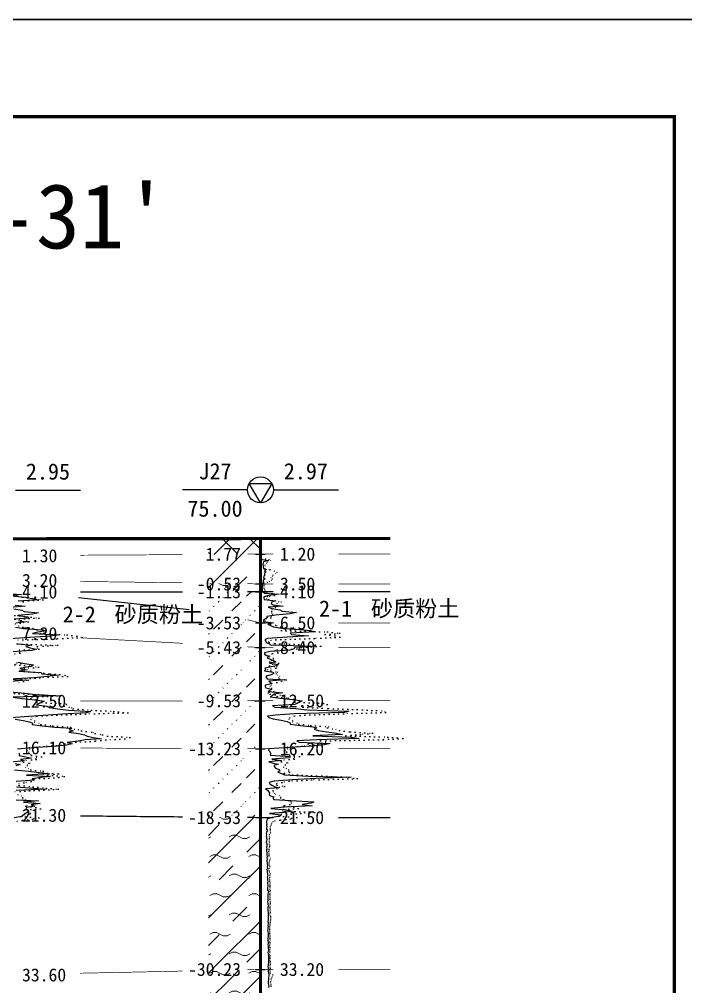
# Model space of a CAD drawing. Extents: x -37 to 3540, y -1485 to 297.
# Drawn here: x 1635 to 1737.6, y -1337.1 to -1188 of the extents above; entities that cross this region are included whole.
import ezdxf
from ezdxf.enums import TextEntityAlignment as Align

# ---------------------------------------------------------------- set-up
doc = ezdxf.new("R2010")
doc.units = 0
doc.linetypes.add('DOT', pattern=[6.35, 0, -6.35])
doc.layers.get('0').update_dxf_attribs({"linetype": 'CONTINUOUS'})
for name, color, linetype in [('CURVE', 200, 'CONTINUOUS'), ('FRAME', 7, 'CONTINUOUS'), ('HOLE', 41, 'CONTINUOUS'), ('STRATUM', 241, 'CONTINUOUS')]:
    doc.layers.add(name, color=color, linetype=linetype)
doc.layers.add('HATCH', color=7, linetype='CONTINUOUS', lineweight=13)
doc.styles.add('ST', font='')
doc.styles.get('ST').set_extended_font_data('SimSun')
pattern_1 = [(45, (1335.897, -1485), (-4.24264, 4.24264), [10, 0]), (45, (1336.958, -1488.182), (-2.12132, 6.36396), [3, -3]), (26.565, (1336.971, -1485.2536), (5.999823, 5.999812), [0.567, -12.849]), (0, (1336.404, -1485.2536), (0, 6), [0.567, -5.433]), (26.565, (1334.3157, -1485), (5.999823, 5.999812), [0.567, -12.849]), (0, (1334.823, -1484.7464), (0, 6), [0.567, -5.433]), (153.435, (1336.404, -1485.2536), (-5.999818, -5e-06), [1.134, -12.2826]), (26.565, (1339.971, -1482.2536), (5.999823, 5.999812), [0.567, -12.849]), (0, (1339.404, -1482.2536), (0, 6), [0.567, -5.433]), (26.565, (1337.3157, -1482), (5.999823, 5.999812), [0.567, -12.849]), (0, (1337.823, -1481.7464), (0, 6), [0.567, -5.433]), (153.435, (1339.404, -1482.2536), (-5.999818, -5e-06), [1.134, -12.2826])]
pattern_2 = [(45, (1335.897, -1485), (-7e-07, 6.99998), [1.97196, -7.92754]), (45, (1338.71, -1482.171), (-7e-07, 6.99998), [1.99367, -7.90583]), (45, (1340.9645, -1479.918), (-7e-07, 6.99998), [1.81361, -8.08588]), (26.56505, (1335.897, -1481.5), (7, 7), [0.0965, -15.55598]), (36.8699, (1336.597, -1480.8), (7, 7), [0.19775, -34.80225]), (315, (1339.397, -1478.024), (6.99998, 1e-06), [0.03305, -9.86644]), (26.56505, (1339.397, -1485), (7, 7), [0.14475, -15.50773]), (26.56505, (1340.097, -1484.3), (7, 7), [0.10528, -15.5472]), (90, (1340.447, -1483.95), (-7, -5e-07), [0.02877, -6.97123]), (26.56505, (1340.797, -1483.6), (7, 7), [0.09101, -31.21394]), (36.8699, (1341.497, -1482.9), (7, 7), [0.11069, -34.88931]), (45, (1342.197, -1482.2), (-2e-07, 6.99998), [0.10911, -9.79038]), (315, (1342.811, -1481.452), (6.99998, 1e-06), [0.03305, -9.86644]), (36.8699, (1337.297, -1480.1), (7, 7), [0.10224, -34.89776]), (53.1301, (1337.997, -1479.4), (14, 21), [0.13438, -34.86562]), (53.1301, (1338.697, -1478.7), (14, 21), [0.12625, -34.87375])]

# ---------------------------------------------------------------- blocks, each defined once
blk = doc.blocks.new('图头_剖面图A3')
at = {"style": 'ST'}
for s, height, p in [('工 程 地 质 剖 面 图', 10, (-15.09, 10.79)), ('比例尺：水平：1∶            垂直：1∶', 4.6, (-11.5, -5.76))]:
    blk.add_text(s, height=height, dxfattribs=at).set_placement(p, align=Align.MIDDLE_CENTER)
for tag, height, p in [('01_剖面号', 10, (64.41, 11.39)), ('03＿纵向比例', 4.6, (50.43, -5.28)), ('02_横向比例', 4.6, (-18.82, -5.99))]:
    blk.add_attdef(tag, text='', height=height, dxfattribs=at).set_placement(p, align=Align.MIDDLE_LEFT)
blk = doc.blocks.new('H_cpt_hole')
for p, q in [((-1.73, 1), (1.73, 1)), ((0, -2), (-1.73, 1)), ((1.73, 1), (0, -2))]:
    blk.add_line(p, q)
blk.add_circle((0, 0), 2)

msp = doc.modelspace()

# ---------------------------------------------------------------- hatches: boundary and pattern name
at = {"layer": 'HATCH'}
h = msp.add_hatch(dxfattribs=at)
h.set_pattern_fill('STT', color=50, style=0)
h.set_pattern_definition([(45, (1335.897, -1485), (-2.12132, 2.12132), [10, 0]), (135, (1335.897, -1485), (-2.12132, -2.12132), [10, 0])])
h.paths.add_polyline_path([(1672.12, -1268.01), (1664.12, -1268.02), (1664.12, -1270.46), (1672.12, -1270.41)])
h.paths.add_polyline_path([(1662.91, -1271.9), (1669.6, -1271.9), (1669.6, -1268.98), (1662.91, -1268.98)], flags=9)
h = msp.add_hatch(dxfattribs=at)
h.set_pattern_fill('FZNT', color=32, style=0)
h.set_pattern_definition([(45, (1335.897, -1485), (-4.24264, 4.24264), [10, 0]), (45, (1336.958, -1488.182), (-2.12132, 6.36396), [3, -3])])
h.paths.add_polyline_path([(1672.12, -1270.41), (1664.12, -1270.46), (1664.12, -1274.9), (1672.12, -1275.01)])
h.paths.add_polyline_path([(1661.48, -1276.5), (1669.61, -1276.5), (1669.61, -1273.57), (1661.48, -1273.57)], flags=9)
h.paths.add_polyline_path([(1662.91, -1271.9), (1669.6, -1271.9), (1669.6, -1268.98), (1662.91, -1268.98)], flags=9)
h = msp.add_hatch(dxfattribs=at)
h.set_pattern_fill('YNFNT', color=251, style=0)
h.set_pattern_definition(pattern_1)
h.paths.add_polyline_path([(1672.12, -1275.01), (1664.12, -1274.9), (1664.12, -1276.22), (1672.12, -1276.21)])
h.paths.add_polyline_path([(1661.48, -1277.7), (1669.61, -1277.7), (1669.61, -1274.77), (1661.48, -1274.77)], flags=9)
h.paths.add_polyline_path([(1661.48, -1276.5), (1669.61, -1276.5), (1669.61, -1273.57), (1661.48, -1273.57)], flags=9)
h = msp.add_hatch(dxfattribs=at)
h.set_pattern_fill('SZFT', color=52, style=0)
h.set_pattern_definition(pattern_2)
h.paths.add_polyline_path([(1672.12, -1276.21), (1664.12, -1276.22), (1664.12, -1279.09), (1672.12, -1281.01)])
h.paths.add_polyline_path([(1664.56, -1279.53), (1671.13, -1279.53), (1671.13, -1275.88), (1664.56, -1275.88)], flags=9)
h.paths.add_polyline_path([(1661.48, -1282.5), (1669.61, -1282.5), (1669.61, -1279.57), (1661.48, -1279.57)], flags=9)
h.paths.add_polyline_path([(1661.48, -1277.7), (1669.61, -1277.7), (1669.61, -1274.77), (1661.48, -1274.77)], flags=9)
h = msp.add_hatch(dxfattribs=at)
h.set_pattern_fill('SZFT', color=52, style=0)
h.set_pattern_definition(pattern_2)
h.paths.add_polyline_path([(1672.12, -1281.01), (1664.12, -1279.09), (1664.12, -1284.38), (1672.12, -1284.81)])
h.paths.add_polyline_path([(1661.48, -1286.3), (1669.61, -1286.3), (1669.61, -1283.37), (1661.48, -1283.37)], flags=9)
h.paths.add_polyline_path([(1661.48, -1282.5), (1669.61, -1282.5), (1669.61, -1279.57), (1661.48, -1279.57)], flags=9)
h = msp.add_hatch(dxfattribs=at)
h.set_pattern_fill('SZFT', color=52, style=0)
h.set_pattern_definition(pattern_2)
h.paths.add_polyline_path([(1672.12, -1284.81), (1664.12, -1284.38), (1664.12, -1293.02), (1672.12, -1293.01)])
h.paths.add_polyline_path([(1661.48, -1294.5), (1669.61, -1294.5), (1669.61, -1291.57), (1661.48, -1291.57)], flags=9)
h.paths.add_polyline_path([(1661.48, -1286.3), (1669.61, -1286.3), (1669.61, -1283.37), (1661.48, -1283.37)], flags=9)
h = msp.add_hatch(dxfattribs=at)
h.set_pattern_fill('SZFT', color=52, style=0)
h.set_pattern_definition(pattern_2)
h.paths.add_polyline_path([(1672.12, -1293.01), (1664.12, -1293.02), (1664.12, -1300.38), (1672.12, -1300.41)])
h.paths.add_polyline_path([(1660.05, -1301.9), (1669.61, -1301.9), (1669.61, -1298.97), (1660.05, -1298.97)], flags=9)
h.paths.add_polyline_path([(1661.48, -1294.5), (1669.61, -1294.5), (1669.61, -1291.57), (1661.48, -1291.57)], flags=9)
h = msp.add_hatch(dxfattribs=at)
h.set_pattern_fill('SZFT', color=52, style=0)
h.set_pattern_definition(pattern_2)
h.paths.add_polyline_path([(1672.12, -1300.41), (1664.12, -1300.38), (1664.12, -1310.94), (1672.12, -1311.01)])
h.paths.add_polyline_path([(1660.05, -1312.5), (1669.61, -1312.5), (1669.61, -1309.57), (1660.05, -1309.57)], flags=9)
h.paths.add_polyline_path([(1660.05, -1301.9), (1669.61, -1301.9), (1669.61, -1298.97), (1660.05, -1298.97)], flags=9)
h = msp.add_hatch(dxfattribs=at)
h.set_pattern_fill('YNFNT', color=251, style=0)
h.set_pattern_definition(pattern_1)
h.paths.add_polyline_path([(1672.12, -1311.01), (1664.12, -1310.94), (1664.12, -1334.58), (1672.12, -1334.41)])
h.paths.add_polyline_path([(1660.05, -1335.9), (1669.61, -1335.9), (1669.61, -1332.97), (1660.05, -1332.97)], flags=9)
h.paths.add_polyline_path([(1660.05, -1312.5), (1669.61, -1312.5), (1669.61, -1309.57), (1660.05, -1309.57)], flags=9)
h = msp.add_hatch(dxfattribs=at)
h.set_pattern_fill('YNNT', color=251, style=0)
h.set_pattern_definition([(45, (1335.897, -1485), (-2.12132, 2.12132), [10, 0]), (26.565, (1336.971, -1485.2536), (5.999823, 5.999812), [0.567, -12.849]), (0, (1336.404, -1485.2536), (0, 6), [0.567, -5.433]), (26.565, (1334.3157, -1485), (5.999823, 5.999812), [0.567, -12.849]), (0, (1334.823, -1484.7464), (0, 6), [0.567, -5.433]), (153.435, (1336.404, -1485.2536), (-5.999818, -5e-06), [1.134, -12.2826]), (26.565, (1339.971, -1482.2536), (5.999823, 5.999812), [0.567, -12.849]), (0, (1339.404, -1482.2536), (0, 6), [0.567, -5.433]), (26.565, (1337.3157, -1482), (5.999823, 5.999812), [0.567, -12.849]), (0, (1337.823, -1481.7464), (0, 6), [0.567, -5.433]), (153.435, (1339.404, -1482.2536), (-5.999818, -5e-06), [1.134, -12.2826])])
h.paths.add_polyline_path([(1672.12, -1334.41), (1664.12, -1334.58), (1664.12, -1345.22), (1672.12, -1345.41)])
h.paths.add_polyline_path([(1660.05, -1346.9), (1669.61, -1346.9), (1669.61, -1343.97), (1660.05, -1343.97)], flags=9)
h.paths.add_polyline_path([(1660.05, -1335.9), (1669.61, -1335.9), (1669.61, -1332.97), (1660.05, -1332.97)], flags=9)

# ---------------------------------------------------------------- linework, layer by layer
at = {"layer": 'CURVE', "color": 30, "linetype": 'Continuous'}
for points in [[(1672.12, -1268.41), (1672.12, -1268.61), (1672.12, -1268.81), (1672.12, -1269.01), (1672.12, -1269.21), (1672.12, -1269.41), (1672.13, -1269.61), (1672.12, -1269.81), (1672.12, -1270.01), (1672.13, -1270.21), (1672.12, -1270.41), (1672.13, -1270.61), (1672.12, -1270.81), (1672.12, -1271.01), (1672.12, -1271.21), (1673.43, -1271.41), (1672.59, -1271.61), (1672.52, -1271.81), (1672.51, -1272.01), (1672.52, -1272.21), (1672.53, -1272.41), (1672.61, -1272.61), (1673.05, -1272.81), (1672.72, -1273.01), (1673.02, -1273.21), (1672.68, -1273.41), (1672.77, -1273.61), (1672.65, -1273.81), (1672.58, -1274.01), (1672.83, -1274.21), (1672.52, -1274.41), (1672.52, -1274.61), (1672.64, -1274.81), (1672.36, -1275.01), (1672.39, -1275.21), (1672.36, -1275.41), (1672.37, -1275.61), (1672.37, -1275.81), (1672.4, -1276.01), (1672.47, -1276.21), (1672.8, -1276.41), (1675.02, -1276.61), (1673.4, -1276.81), (1672.64, -1277.01), (1672.62, -1277.21), (1672.67, -1277.41), (1674.51, -1277.61), (1673.8, -1277.81), (1673.79, -1278.01), (1674.07, -1278.21), (1675.61, -1278.41), (1673.32, -1278.61), (1673.88, -1278.81), (1675.08, -1279.01), (1675.45, -1279.21), (1677.66, -1279.41), (1676.72, -1279.61), (1674.42, -1279.81), (1673.09, -1280.01), (1673.16, -1280.21), (1672.91, -1280.41), (1672.58, -1280.61), (1672.61, -1280.81), (1674.15, -1281.01), (1673.28, -1281.21), (1673.65, -1281.41), (1674.14, -1281.61), (1675.36, -1281.81), (1678.28, -1282.01), (1679.79, -1282.21), (1680.56, -1282.41), (1676.72, -1282.61), (1676.91, -1282.81), (1679.54, -1283.01), (1676.28, -1283.21), (1673.23, -1283.41), (1672.78, -1283.61), (1672.93, -1283.81), (1673.02, -1284.01), (1673.43, -1284.21), (1673.64, -1284.41), (1680.71, -1284.61), (1677.37, -1284.81), (1677.29, -1285.01), (1676.66, -1285.21), (1673.61, -1285.41), (1672.75, -1285.61), (1672.72, -1285.81), (1672.98, -1286.01), (1673.35, -1286.21), (1673.13, -1286.41), (1673.6, -1286.61), (1674.09, -1286.81), (1674.47, -1287.01), (1673.5, -1287.21), (1674.91, -1287.41), (1674.61, -1287.61), (1673.8, -1287.81), (1672.8, -1288.01), (1672.92, -1288.21), (1672.73, -1288.41), (1674.03, -1288.61), (1674.17, -1288.81), (1673.76, -1289.01), (1673.01, -1289.21), (1672.98, -1289.41), (1673.16, -1289.61), (1675.79, -1289.81), (1673.39, -1290.01), (1673.74, -1290.21), (1673.82, -1290.41), (1672.85, -1290.61), (1672.86, -1290.81), (1672.96, -1291.01), (1673.85, -1291.21), (1673.58, -1291.41), (1673.29, -1291.61), (1675.55, -1291.81), (1674.24, -1292.01), (1674, -1292.21), (1673.64, -1292.41), (1675.17, -1292.61), (1677.12, -1292.81), (1678.53, -1293.01), (1678.1, -1293.21), (1677.79, -1293.41), (1677.37, -1293.61), (1673.96, -1293.81), (1674.34, -1294.01), (1677.57, -1294.21), (1679.27, -1294.41), (1685.75, -1294.61), (1685.04, -1294.81), (1677.3, -1295.01), (1674.44, -1295.21), (1673.19, -1295.41), (1673.43, -1295.61), (1674.07, -1295.81), (1675.32, -1296.01), (1676.25, -1296.21), (1676.72, -1296.41), (1676.69, -1296.61), (1678.22, -1296.81), (1680.2, -1297.01), (1680.81, -1297.21), (1680.37, -1297.41), (1681, -1297.61), (1682.36, -1297.81), (1683.83, -1298.01), (1684.77, -1298.21), (1680.17, -1298.41), (1686.13, -1298.61), (1687.35, -1298.81), (1680.83, -1299.01), (1677.75, -1299.21), (1678.1, -1299.41), (1682.85, -1299.61), (1681.97, -1299.81), (1679.96, -1300.01), (1676.62, -1300.21), (1673.41, -1300.41), (1673.34, -1300.61), (1673.54, -1300.81), (1673.62, -1301.01), (1673.73, -1301.21), (1673.63, -1301.41), (1676.72, -1301.61), (1676.58, -1301.81), (1673.89, -1302.01), (1675.43, -1302.21), (1673.39, -1302.41), (1674.09, -1302.61), (1674.83, -1302.81), (1674.17, -1303.01), (1674.29, -1303.21), (1674.43, -1303.41), (1674.98, -1303.61), (1675.12, -1303.81), (1674.82, -1304.01), (1675.37, -1304.21), (1675.82, -1304.41), (1679.51, -1304.61), (1686.08, -1304.81), (1680.71, -1305.01), (1676.99, -1305.21), (1674.23, -1305.41), (1673.46, -1305.61), (1673.54, -1305.81), (1673.87, -1306.01), (1674.29, -1306.21), (1674.9, -1306.41), (1672.9, -1306.61), (1673.22, -1306.81), (1673.34, -1307.01), (1673.5, -1307.21), (1673.47, -1307.41), (1673.51, -1307.61), (1674.16, -1307.81), (1674.05, -1308.01), (1674.2, -1308.21), (1677.68, -1308.41), (1680.33, -1308.61), (1679.93, -1308.81), (1678.53, -1309.01), (1680.09, -1309.21), (1675.82, -1309.41), (1673.72, -1309.61), (1676.11, -1309.81), (1677.01, -1310.01), (1675.82, -1310.21), (1673.52, -1310.41), (1675.31, -1310.61), (1675.1, -1310.81), (1673.93, -1311.01), (1673.22, -1311.21), (1673.12, -1311.41), (1673.07, -1311.61), (1673.07, -1311.81), (1673.1, -1312.01), (1673.05, -1312.21), (1673.11, -1312.41), (1673.04, -1312.61), (1673.04, -1312.81), (1673.18, -1313.01), (1673.04, -1313.21), (1672.99, -1313.41), (1673.04, -1313.61), (1672.99, -1313.81), (1673.04, -1314.01), (1673.03, -1314.21), (1673.08, -1314.41), (1673.07, -1314.61), (1673.01, -1314.81), (1673.12, -1315.01), (1673.08, -1315.21), (1673.08, -1315.41), (1673.07, -1315.61), (1673.1, -1315.81), (1673.05, -1316.01), (1673.06, -1316.21), (1673.09, -1316.41), (1673.09, -1316.61), (1673.1, -1316.81), (1673.14, -1317.01), (1673.09, -1317.21), (1673.13, -1317.41), (1673.08, -1317.61), (1673.09, -1317.81), (1673.14, -1318.01), (1673.13, -1318.21), (1673.18, -1318.41), (1673.14, -1318.61), (1673.19, -1318.81), (1673.08, -1319.01), (1673.13, -1319.21), (1673.17, -1319.41), (1673.18, -1319.61), (1673.21, -1319.81), (1673.24, -1320.01), (1673.17, -1320.21), (1673.21, -1320.41), (1673.19, -1320.61), (1673.25, -1320.81), (1673.23, -1321.01), (1673.22, -1321.21), (1673.25, -1321.41), (1673.25, -1321.61), (1673.22, -1321.81), (1673.2, -1322.01), (1673.23, -1322.21), (1673.38, -1322.41), (1673.29, -1322.61), (1673.26, -1322.81), (1673.26, -1323.01), (1673.26, -1323.21), (1673.24, -1323.41), (1673.28, -1323.61), (1673.26, -1323.81), (1673.23, -1324.01), (1673.28, -1324.21), (1673.28, -1324.41), (1673.34, -1324.61), (1673.26, -1324.81), (1673.27, -1325.01), (1673.26, -1325.21), (1673.24, -1325.41), (1673.32, -1325.61), (1673.32, -1325.81), (1673.3, -1326.01), (1673.31, -1326.21), (1673.32, -1326.41), (1673.29, -1326.61), (1673.29, -1326.81), (1673.26, -1327.01), (1673.32, -1327.21), (1673.31, -1327.41), (1673.26, -1327.61), (1673.33, -1327.81), (1673.24, -1328.01), (1673.26, -1328.21), (1673.23, -1328.41), (1673.26, -1328.61), (1673.32, -1328.81), (1673.32, -1329.01), (1673.33, -1329.21), (1673.29, -1329.41), (1673.28, -1329.61), (1673.28, -1329.81), (1673.27, -1330.01), (1673.32, -1330.21), (1673.29, -1330.41), (1673.27, -1330.61), (1673.29, -1330.81), (1673.29, -1331.01), (1673.32, -1331.21), (1673.35, -1331.41), (1673.3, -1331.61), (1673.26, -1331.81), (1673.35, -1332.01), (1673.3, -1332.21), (1673.35, -1332.41), (1673.35, -1332.61), (1673.38, -1332.81), (1673.36, -1333.01), (1673.35, -1333.21), (1673.38, -1333.41), (1673.32, -1333.61), (1673.32, -1333.81), (1673.28, -1334.01), (1673.33, -1334.21), (1673.31, -1334.41), (1673.33, -1334.61), (1673.32, -1334.81), (1673.35, -1335.01), (1673.41, -1335.21), (1673.39, -1335.41), (1673.35, -1335.61), (1673.37, -1335.81), (1673.35, -1336.01), (1673.33, -1336.21), (1673.31, -1336.41), (1673.32, -1336.61), (1673.35, -1336.81), (1673.39, -1337.01), (1673.38, -1337.21)], [(1633.06, -1276.46), (1635.28, -1276.66), (1633.66, -1276.86), (1635.9, -1277.06), (1636.88, -1277.26), (1637.93, -1277.46), (1634.77, -1277.66)], [(1634.33, -1278.26), (1635.87, -1278.46), (1633.58, -1278.66)], [(1634.14, -1278.86), (1635.34, -1279.06), (1635.71, -1279.26), (1637.92, -1279.46), (1636.98, -1279.66), (1634.68, -1279.86), (1636.35, -1280.06), (1636.42, -1280.26), (1634.17, -1280.46)], [(1634.4, -1281.66), (1635.62, -1281.86), (1638.54, -1282.06), (1639.05, -1282.26), (1637.82, -1282.46), (1636.98, -1282.66), (1641.17, -1282.86), (1639.8, -1283.06), (1636.54, -1283.26), (1633.49, -1283.46)], [(1634.84, -1280.66), (1635.87, -1280.86), (1634.41, -1281.06)], [(1634.69, -1284.26), (1636.9, -1284.46), (1635.97, -1284.66), (1636.63, -1284.86), (1637.55, -1285.06), (1636.92, -1285.26), (1633.87, -1285.46)], [(1634.73, -1287.06), (1635.76, -1287.26), (1637.17, -1287.46), (1636.87, -1287.66), (1636.06, -1287.86), (1635.06, -1288.06), (1636.18, -1288.26), (1634.99, -1288.46), (1638.29, -1288.66), (1638.43, -1288.86), (1641.02, -1289.06), (1639.27, -1289.26), (1637.24, -1289.46), (1633.42, -1289.66), (1636.05, -1289.86), (1633.65, -1290.06)], [(1633.55, -1291.66), (1635.81, -1291.86), (1637.5, -1292.06), (1641.26, -1292.26), (1633.9, -1292.46), (1635.43, -1292.66), (1637.38, -1292.86), (1638.79, -1293.06), (1638.36, -1293.26), (1638.05, -1293.46), (1637.63, -1293.66), (1639.22, -1293.86), (1639.6, -1294.06), (1640.83, -1294.26), (1642.53, -1294.46), (1646.01, -1294.66), (1645.3, -1294.86), (1641.56, -1295.06), (1638.7, -1295.26), (1636.45, -1295.46), (1633.69, -1295.66)], [(1634.33, -1295.86), (1635.58, -1296.06), (1636.51, -1296.26), (1636.98, -1296.46), (1636.95, -1296.66), (1638.48, -1296.86), (1640.46, -1297.06), (1643.07, -1297.26), (1642.63, -1297.46), (1643.26, -1297.66), (1642.62, -1297.86), (1644.09, -1298.06), (1645.03, -1298.26), (1645.43, -1298.46), (1646.39, -1298.66), (1647.61, -1298.86), (1645.09, -1299.06), (1644.01, -1299.26), (1642.36, -1299.46), (1643.11, -1299.66), (1642.23, -1299.86), (1640.22, -1300.06), (1636.88, -1300.26), (1634.67, -1300.46)], [(1634.88, -1301.06), (1634.99, -1301.26), (1634.89, -1301.46), (1635.98, -1301.66), (1636.84, -1301.86), (1635.15, -1302.06), (1635.69, -1302.26), (1633.65, -1302.46)], [(1634.35, -1302.66), (1635.09, -1302.86), (1634.43, -1303.06)], [(1634.24, -1303.66), (1636.38, -1303.86), (1638.08, -1304.06), (1639.63, -1304.26), (1636.08, -1304.46), (1639.77, -1304.66), (1638.34, -1304.86), (1636.97, -1305.06), (1637.25, -1305.26), (1634.49, -1305.46)], [(1634.55, -1306.26), (1637.16, -1306.46), (1639.16, -1306.66), (1634.48, -1306.86)], [(1634.46, -1308.26), (1637.94, -1308.46), (1635.59, -1308.66), (1638.19, -1308.86), (1636.79, -1309.06), (1637.35, -1309.26), (1636.08, -1309.46), (1635.98, -1309.66), (1636.37, -1309.86), (1636.27, -1310.06), (1636.08, -1310.26), (1635.78, -1310.46), (1635.57, -1310.66), (1635.36, -1310.86), (1634.19, -1311.06)]]:
    msp.add_lwpolyline(points, dxfattribs=at)
at = {"layer": 'CURVE', "color": 100, "linetype": 'DOT', "ltscale": 0.1}
for points in [[(1672.13, -1268.41), (1672.12, -1268.61), (1672.12, -1268.81), (1672.12, -1269.01), (1672.13, -1269.21), (1672.13, -1269.41), (1672.12, -1269.61), (1672.12, -1269.81), (1672.12, -1270.01), (1672.12, -1270.21), (1672.12, -1270.41), (1672.13, -1270.61), (1672.12, -1270.81), (1672.12, -1271.01), (1673.37, -1271.21), (1673.74, -1271.41), (1673.15, -1271.61), (1673.12, -1271.81), (1672.79, -1272.01), (1672.86, -1272.21), (1672.6, -1272.41), (1672.72, -1272.61), (1673.57, -1272.81), (1674.17, -1273.01), (1674.63, -1273.21), (1674.51, -1273.41), (1674.02, -1273.61), (1674.04, -1273.81), (1673.71, -1274.01), (1673.95, -1274.21), (1673.82, -1274.41), (1673.52, -1274.61), (1673.2, -1274.81), (1672.86, -1275.01), (1672.62, -1275.21), (1672.61, -1275.41), (1672.65, -1275.61), (1672.69, -1275.81), (1672.78, -1276.01), (1672.9, -1276.21), (1673.12, -1276.41), (1674.64, -1276.61), (1674.26, -1276.81), (1673.25, -1277.01), (1672.98, -1277.21), (1673.34, -1277.41), (1674.14, -1277.61), (1675.35, -1277.81), (1674.68, -1278.01), (1674.45, -1278.21), (1674.18, -1278.41), (1674.47, -1278.61), (1674.2, -1278.81), (1673.86, -1279.01), (1673.83, -1279.21), (1673.79, -1279.41), (1673.96, -1279.61), (1674.04, -1279.81), (1673.79, -1280.01), (1673.7, -1280.21), (1672.95, -1280.41), (1672.78, -1280.61), (1672.69, -1280.81), (1672.53, -1281.01), (1673.66, -1281.21), (1674.58, -1281.41), (1675.27, -1281.61), (1676.92, -1281.81), (1677.48, -1282.01), (1675.34, -1282.21), (1682.45, -1282.41), (1684.32, -1282.61), (1682.08, -1282.81), (1683.56, -1283.01), (1684.37, -1283.21), (1680.41, -1283.41), (1674.49, -1283.61), (1673.36, -1283.81), (1673.47, -1284.01), (1674.38, -1284.21), (1680.57, -1284.41), (1681.42, -1284.61), (1678.43, -1284.81), (1677.7, -1285.01), (1674.3, -1285.21), (1674.69, -1285.41), (1674.78, -1285.61), (1673.94, -1285.81), (1673.36, -1286.01), (1673.46, -1286.21), (1674.07, -1286.41), (1674.12, -1286.61), (1673.81, -1286.81), (1673.55, -1287.01), (1674.92, -1287.21), (1674.04, -1287.41), (1673.5, -1287.61), (1674.64, -1287.81), (1674.48, -1288.01), (1673.14, -1288.21), (1673.73, -1288.41), (1674.73, -1288.61), (1674.49, -1288.81), (1674.73, -1289.01), (1675.11, -1289.21), (1674.87, -1289.41), (1675.04, -1289.61), (1676.08, -1289.81), (1675.37, -1290.01), (1674.62, -1290.21), (1673.75, -1290.41), (1673.71, -1290.61), (1673.55, -1290.81), (1673.83, -1291.01), (1673.85, -1291.21), (1673.5, -1291.41), (1674.16, -1291.61), (1673.21, -1291.81), (1673.64, -1292.01), (1675.52, -1292.21), (1674.66, -1292.41), (1676.46, -1292.61), (1677.36, -1292.81), (1678.24, -1293.01), (1677.4, -1293.21), (1681.82, -1293.41), (1682.38, -1293.61), (1678.61, -1293.81), (1678.71, -1294.01), (1682.62, -1294.21), (1687.82, -1294.41), (1691.26, -1294.61), (1691.41, -1294.81), (1684.89, -1295.01), (1678.95, -1295.21), (1677.31, -1295.41), (1676.69, -1295.61), (1676.43, -1295.81), (1677.05, -1296.01), (1677, -1296.21), (1677.69, -1296.41), (1678.01, -1296.61), (1679.87, -1296.81), (1682.63, -1297.01), (1682.45, -1297.21), (1683.71, -1297.41), (1684.3, -1297.61), (1686, -1297.81), (1689.39, -1298.01), (1687.54, -1298.21), (1685.29, -1298.41), (1691.74, -1298.61), (1694.05, -1298.81), (1691.02, -1299.01), (1681.36, -1299.21), (1682.21, -1299.41), (1681.77, -1299.61), (1681.18, -1299.81), (1678.54, -1300.01), (1676.1, -1300.21), (1676.34, -1300.41), (1675.91, -1300.61), (1676.14, -1300.81), (1676.13, -1301.01), (1676.42, -1301.21), (1676.6, -1301.41), (1678.13, -1301.61), (1677.15, -1301.81), (1677.29, -1302.01), (1675.11, -1302.21), (1675.35, -1302.41), (1676.39, -1302.61), (1675.9, -1302.81), (1675.99, -1303.01), (1675.64, -1303.21), (1676.05, -1303.41), (1676.46, -1303.61), (1676.4, -1303.81), (1676.6, -1304.01), (1675.75, -1304.21), (1677.07, -1304.41), (1681.62, -1304.61), (1685.74, -1304.81), (1687.03, -1305.01), (1679.98, -1305.21), (1676.53, -1305.41), (1675.39, -1305.61), (1674.55, -1305.81), (1674.7, -1306.01), (1675.84, -1306.21), (1674.88, -1306.41), (1674.71, -1306.61), (1674.02, -1306.81), (1674.04, -1307.01), (1674.22, -1307.21), (1674.42, -1307.41), (1674.99, -1307.61), (1675.21, -1307.81), (1675.2, -1308.01), (1675.67, -1308.21), (1676.6, -1308.41), (1676.83, -1308.61), (1676.91, -1308.81), (1676.64, -1309.01), (1675.73, -1309.21), (1677.24, -1309.41), (1677.95, -1309.61), (1675.44, -1309.81), (1675.99, -1310.01), (1680.47, -1310.21), (1678.34, -1310.41), (1675.19, -1310.61), (1674.95, -1310.81), (1677.72, -1311.01), (1676.75, -1311.21), (1675.13, -1311.41), (1674.06, -1311.61), (1673.84, -1311.81), (1673.84, -1312.01), (1673.74, -1312.21), (1673.62, -1312.41), (1673.57, -1312.61), (1673.64, -1312.81), (1673.6, -1313.01), (1673.64, -1313.21), (1673.66, -1313.41), (1673.5, -1313.61), (1673.47, -1313.81), (1673.5, -1314.01), (1673.48, -1314.21), (1673.47, -1314.41), (1673.43, -1314.61), (1673.51, -1314.81), (1673.42, -1315.01), (1673.52, -1315.21), (1673.53, -1315.41), (1673.51, -1315.61), (1673.4, -1315.81), (1673.39, -1316.01), (1673.38, -1316.21), (1673.38, -1316.41), (1673.39, -1316.61), (1673.43, -1316.81), (1673.4, -1317.01), (1673.67, -1317.21), (1673.55, -1317.41), (1673.52, -1317.61), (1673.47, -1317.81), (1673.43, -1318.01), (1673.38, -1318.21), (1673.5, -1318.41), (1673.55, -1318.61), (1673.41, -1318.81), (1673.38, -1319.01), (1673.45, -1319.21), (1673.52, -1319.41), (1673.61, -1319.61), (1673.57, -1319.81), (1673.55, -1320.01), (1673.51, -1320.21), (1673.48, -1320.41), (1673.5, -1320.61), (1673.51, -1320.81), (1673.54, -1321.01), (1673.58, -1321.21), (1673.59, -1321.41), (1673.58, -1321.61), (1673.57, -1321.81), (1673.52, -1322.01), (1673.64, -1322.21), (1673.58, -1322.41), (1673.52, -1322.61), (1673.57, -1322.81), (1673.57, -1323.01), (1673.56, -1323.21), (1673.58, -1323.41), (1673.59, -1323.61), (1673.59, -1323.81), (1673.62, -1324.01), (1673.63, -1324.21), (1673.62, -1324.41), (1673.55, -1324.61), (1673.57, -1324.81), (1673.55, -1325.01), (1673.55, -1325.21), (1673.64, -1325.41), (1673.63, -1325.61), (1673.58, -1325.81), (1673.58, -1326.01), (1673.66, -1326.21), (1673.69, -1326.41), (1673.69, -1326.61), (1673.66, -1326.81), (1673.6, -1327.01), (1673.62, -1327.21), (1673.59, -1327.41), (1673.55, -1327.61), (1673.52, -1327.81), (1673.5, -1328.01), (1673.5, -1328.21), (1673.5, -1328.41), (1673.5, -1328.61), (1673.5, -1328.81), (1673.5, -1329.01), (1673.58, -1329.21), (1673.57, -1329.41), (1673.57, -1329.61), (1673.55, -1329.81), (1673.53, -1330.01), (1673.55, -1330.21), (1673.56, -1330.41), (1673.53, -1330.61), (1673.51, -1330.81), (1673.58, -1331.01), (1673.57, -1331.21), (1673.53, -1331.41), (1673.52, -1331.61), (1673.57, -1331.81), (1673.48, -1332.01), (1673.55, -1332.21), (1673.57, -1332.41), (1673.56, -1332.61), (1673.55, -1332.81), (1673.52, -1333.01), (1673.63, -1333.21), (1673.62, -1333.41), (1673.61, -1333.61), (1673.59, -1333.81), (1673.59, -1334.01), (1673.62, -1334.21), (1673.59, -1334.41), (1673.58, -1334.61), (1673.59, -1334.81), (1673.55, -1335.01), (1674.02, -1335.21), (1673.97, -1335.41), (1673.89, -1335.61), (1673.79, -1335.81), (1673.76, -1336.01), (1673.65, -1336.21), (1673.64, -1336.41), (1673.69, -1336.61), (1673.73, -1336.81), (1673.74, -1337.01), (1673.74, -1337.21)], [(1634.52, -1276.86), (1635.51, -1277.06), (1637.34, -1277.26), (1638.6, -1277.46), (1635.4, -1277.66), (1635.61, -1277.86), (1634.94, -1278.06)], [(1634.3, -1279.86), (1636.05, -1280.06), (1637.96, -1280.26), (1634.31, -1280.46), (1635.24, -1280.66), (1636.35, -1280.86), (1635.09, -1281.06), (1633.92, -1281.26)], [(1634.84, -1281.46), (1635.53, -1281.66), (1637.18, -1281.86), (1637.74, -1282.06), (1638.6, -1282.26), (1639, -1282.46), (1638.22, -1282.66), (1642.34, -1282.86), (1643.82, -1283.06), (1644.63, -1283.26), (1640.67, -1283.46), (1634.75, -1283.66)], [(1634.64, -1284.26), (1640.83, -1284.46), (1637.68, -1284.66), (1637.69, -1284.86), (1637.96, -1285.06), (1634.56, -1285.26)], [(1634.95, -1285.46), (1635.04, -1285.66), (1634.2, -1285.86)], [(1633.81, -1287.06), (1635.18, -1287.26), (1634.3, -1287.46), (1636.76, -1287.66), (1637.9, -1287.86), (1635.74, -1288.06), (1635.4, -1288.26), (1634.99, -1288.46), (1637.99, -1288.66), (1639.75, -1288.86), (1641.99, -1289.06), (1642.37, -1289.26), (1638.13, -1289.46), (1635.3, -1289.66), (1636.34, -1289.86), (1635.63, -1290.06), (1634.88, -1290.26)], [(1633.47, -1291.86), (1637.9, -1292.06), (1640.78, -1292.26), (1636.92, -1292.46), (1636.72, -1292.66), (1637.62, -1292.86), (1638.5, -1293.06), (1637.66, -1293.26), (1642.08, -1293.46), (1642.3, -1293.66), (1641.87, -1293.86), (1642.97, -1294.06), (1643.28, -1294.26), (1646.08, -1294.46), (1649.52, -1294.66), (1651.67, -1294.86), (1645.15, -1295.06), (1639.21, -1295.26), (1637.57, -1295.46), (1636.95, -1295.66), (1636.69, -1295.86), (1637.31, -1296.06), (1637.26, -1296.26), (1637.95, -1296.46), (1638.27, -1296.66), (1640.13, -1296.86), (1642.89, -1297.06), (1642.71, -1297.26), (1643.97, -1297.46), (1644.56, -1297.66), (1646.26, -1297.86), (1646.65, -1298.06), (1647.8, -1298.26), (1648.55, -1298.46), (1652, -1298.66), (1651.21, -1298.86), (1648.28, -1299.06), (1646.62, -1299.26), (1642.47, -1299.46), (1642.03, -1299.66), (1641.44, -1299.86), (1638.8, -1300.06), (1636.36, -1300.26), (1636.6, -1300.46), (1636.17, -1300.66), (1636.4, -1300.86), (1636.39, -1301.06), (1636.68, -1301.26), (1636.86, -1301.46), (1638.39, -1301.66), (1637.41, -1301.86), (1637.55, -1302.06), (1635.37, -1302.26), (1635.61, -1302.46), (1636.65, -1302.66), (1636.16, -1302.86), (1636.25, -1303.06), (1635.9, -1303.26), (1636.31, -1303.46), (1636.72, -1303.66), (1638.66, -1303.86), (1637.86, -1304.06), (1641.01, -1304.26), (1639.33, -1304.46), (1641.88, -1304.66), (1641, -1304.86), (1637.29, -1305.06), (1637.24, -1305.26), (1636.79, -1305.46), (1635.65, -1305.66), (1634.81, -1305.86)], [(1634.96, -1306.06), (1637.1, -1306.26), (1639.14, -1306.46), (1640.97, -1306.66), (1637.28, -1306.86), (1634.3, -1307.06)], [(1634.68, -1307.46), (1635.25, -1307.66), (1635.47, -1307.86), (1635.46, -1308.06), (1635.93, -1308.26), (1636.86, -1308.46), (1637.09, -1308.66), (1637.17, -1308.86), (1636.9, -1309.06), (1635.99, -1309.26), (1637.5, -1309.46), (1638.21, -1309.66), (1635.7, -1309.86), (1636.25, -1310.06), (1636.73, -1310.26), (1636.6, -1310.46), (1635.45, -1310.66), (1635.21, -1310.86), (1637.98, -1311.06), (1637.01, -1311.26), (1635.39, -1311.46), (1634.32, -1311.66)]]:
    msp.add_lwpolyline(points, dxfattribs=at)
at = {"layer": 'FRAME', "color": 245, "linetype": 'Continuous'}
msp.add_line((1222.61, -1188), (2140.07, -1188), dxfattribs=at)
msp.add_lwpolyline([(1335.9, -1485), (1755.9, -1485), (1755.9, -1188), (1335.9, -1188)], close=True, dxfattribs=at)
at = {"layer": 'FRAME', "linetype": 'Continuous', "const_width": 0.5}
msp.add_lwpolyline([(1355.9, -1470), (1735.9, -1470), (1735.9, -1203), (1355.9, -1203)], close=True, dxfattribs=at)
at = {"layer": 'HOLE', "linetype": 'Continuous'}
for points in [[(1634.38, -1260.56), (1644.38, -1260.56)], [(1670.12, -1260.51), (1660.12, -1260.51)], [(1674.12, -1260.51), (1684.12, -1260.51)], [(1671.37, -1270.41), (1672.87, -1270.41)], [(1671.37, -1275.01), (1672.87, -1275.01)], [(1671.37, -1276.21), (1672.87, -1276.21)], [(1671.37, -1281.01), (1672.87, -1281.01)], [(1671.37, -1284.81), (1672.87, -1284.81)], [(1671.37, -1293.01), (1672.87, -1293.01)], [(1671.37, -1300.41), (1672.87, -1300.41)], [(1671.37, -1311.01), (1672.87, -1311.01)], [(1671.37, -1334.41), (1672.87, -1334.41)]]:
    msp.add_lwpolyline(points, dxfattribs=at)
at = {"layer": 'HOLE', "linetype": 'Continuous', "const_width": 0.5}
msp.add_lwpolyline([(1672.12, -1268.01), (1672.12, -1416.71)], dxfattribs=at)
at = {"layer": 'STRATUM', "linetype": 'Continuous'}
for points, const_width in [([(1399.68, -1266.94), (1419.68, -1266.94), (1523.65, -1267.46), (1632.38, -1268.06), (1672.12, -1268.01), (1692.12, -1268.01)], 0.5), ([(1644.38, -1270.58), (1652.25, -1270.54), (1660.12, -1270.49)], 0.1), ([(1670.12, -1270.42), (1672.12, -1270.41), (1674.12, -1270.41)], 0.1), ([(1684.12, -1270.41), (1692.12, -1270.41)], 0.1), ([(1644.38, -1274.63), (1652.25, -1274.73), (1660.12, -1274.84)], 0.1), ([(1670.12, -1274.98), (1672.12, -1275.01), (1674.12, -1275.01)], 0.1), ([(1684.12, -1275.01), (1692.12, -1275.01)], 0.1), ([(1644.38, -1276.24), (1652.25, -1276.23), (1660.12, -1276.23)], 0.2), ([(1670.12, -1276.21), (1672.12, -1276.21), (1674.12, -1276.21)], 0.2), ([(1684.12, -1276.21), (1692.12, -1276.21)], 0.2), ([(1670.12, -1280.53), (1672.12, -1281.01), (1674.12, -1281.01)], 0.1), ([(1684.12, -1281.01), (1692.12, -1281.01)], 0.1), ([(1644.38, -1283.31), (1652.25, -1283.73), (1660.12, -1284.16)], 0.1), ([(1670.12, -1284.7), (1672.12, -1284.81), (1674.12, -1284.81)], 0.1), ([(1684.12, -1284.81), (1692.12, -1284.81)], 0.1), ([(1644.38, -1293.04), (1652.25, -1293.04), (1660.12, -1293.03)], 0.1), ([(1670.12, -1293.01), (1672.12, -1293.01), (1674.12, -1293.01)], 0.1), ([(1684.12, -1293.01), (1692.12, -1293.01)], 0.1), ([(1644.38, -1300.3), (1652.25, -1300.34), (1660.12, -1300.37)], 0.1), ([(1670.12, -1300.4), (1672.12, -1300.41), (1674.12, -1300.41)], 0.1), ([(1684.12, -1300.41), (1692.12, -1300.41)], 0.1), ([(1644.38, -1310.76), (1652.25, -1310.84), (1660.12, -1310.91)], 0.2), ([(1670.12, -1310.99), (1672.12, -1311.01), (1674.12, -1311.01)], 0.2), ([(1684.12, -1311.01), (1692.12, -1311.01)], 0.2), ([(1644.38, -1335), (1652.25, -1334.84), (1660.12, -1334.67)], 0.1), ([(1670.12, -1334.45), (1672.12, -1334.41), (1674.12, -1334.41)], 0.1), ([(1684.12, -1334.41), (1692.12, -1334.41)], 0.1)]:
    msp.add_lwpolyline(points, dxfattribs=dict(at, const_width=const_width))
at = {"layer": 'STRATUM'}
msp.add_lwpolyline([(1661.15, -1279.02), (1644.08, -1277.17)], dxfattribs=at)

# ---------------------------------------------------------------- block references
at = {"layer": 'FRAME'}
msp.add_blockref('图头_剖面图A3', (1545.9, -1229.7), dxfattribs=at).add_auto_attribs({'01_剖面号': "31--31'", '02_横向比例': '200', '03＿纵向比例': '500'})
at = {"layer": 'HOLE'}
msp.add_blockref('H_cpt_hole', (1672.12, -1260.51), dxfattribs=at)

# ---------------------------------------------------------------- texts
at = {"layer": 'HOLE', "style": 'ST'}
for s, p in [('2.95', (1639.38, -1257.68)), ('J27', (1665.12, -1257.64)), ('2.97', (1679.12, -1257.64)), ('75.00', (1665.12, -1263.39))]:
    msp.add_text(s, height=2.5, dxfattribs=at).set_placement(p, align=Align.MIDDLE_CENTER)
for s, p in [('1.30', (1635.38, -1270.66)), ('1.20', (1675.12, -1270.41)), ('3.20', (1635.38, -1274.46)), ('3.50', (1675.12, -1275.01)), ('4.10', (1635.38, -1276.26)), ('4.10', (1675.12, -1276.21)), ('6.50', (1675.12, -1281.01)), ('7.30', (1635.38, -1282.66)), ('8.40', (1675.12, -1284.81)), ('12.50', (1635.38, -1293.06)), ('12.50', (1675.12, -1293.01)), ('16.10', (1635.38, -1300.26)), ('16.20', (1675.12, -1300.41)), ('21.30', (1635.38, -1310.66)), ('21.50', (1675.12, -1311.01)), ('33.20', (1675.12, -1334.41)), ('33.60', (1635.38, -1335.26))]:
    msp.add_text(s, height=2, dxfattribs=at).set_placement(p, align=Align.MIDDLE_LEFT)
for s, p in [('1.77', (1669.12, -1270.41)), ('-0.53', (1669.12, -1275.01)), ('-1.13', (1669.12, -1276.21)), ('-3.53', (1669.12, -1281.01)), ('-5.43', (1669.12, -1284.81)), ('-9.53', (1669.12, -1293.01)), ('-13.23', (1669.12, -1300.41)), ('-18.53', (1669.12, -1311.01)), ('-30.23', (1669.12, -1334.41))]:
    msp.add_text(s, height=2, dxfattribs=at).set_placement(p, align=Align.MIDDLE_RIGHT)
at = {"layer": 'STRATUM', "style": 'ST'}
for s, p in [('砂质粉土', (1689.14, -1278.8)), ('2-2', (1641.65, -1279.7)), ('砂质粉土', (1649.65, -1279.7)), ('2-1', (1681.14, -1278.8))]:
    msp.add_text(s, height=2.5, dxfattribs=at).set_placement(p, align=Align.MIDDLE_LEFT)

doc.saveas('drawing.dxf')
